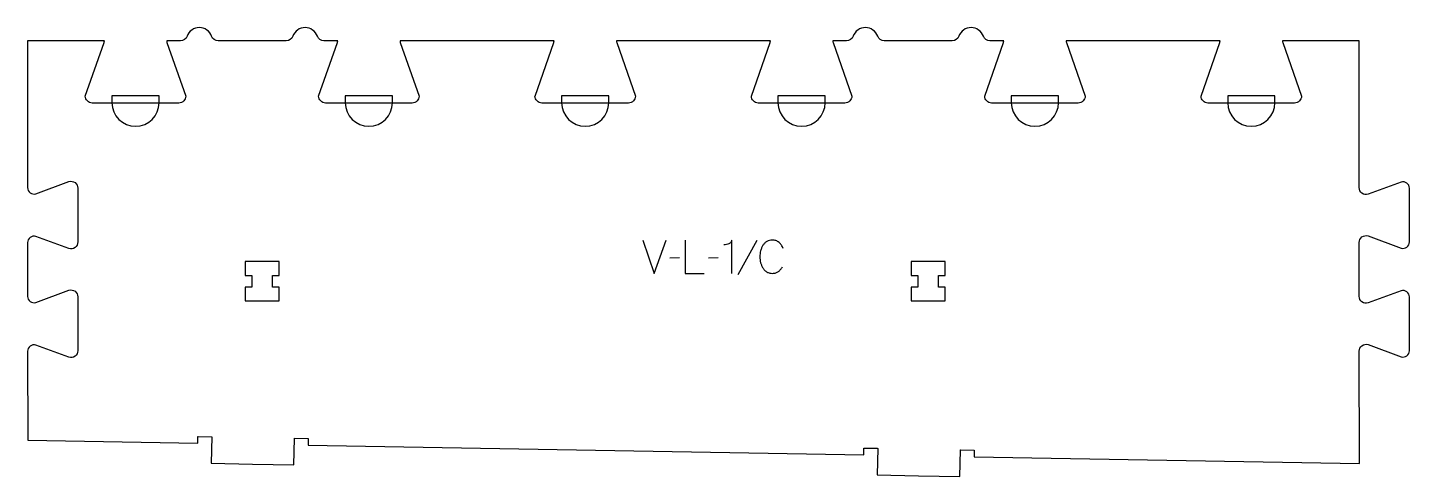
# Model space of a CAD drawing. Extents: x 0 to 1245, y 0 to 405.
import ezdxf

# ---------------------------------------------------------------- set-up
doc = ezdxf.new("R2010")
doc.units = 0
for name, color, linetype in [('1_ANYTOOL_1MMDEEP_LABELS_S', 2, 'CONTINUOUS'), ('3_ANYTOOL_CUTTHROUGH_INSID', 4, 'CONTINUOUS'), ('4_ANYTOOL_CUTTHROUGH_OUTSI', 5, 'CONTINUOUS'), ('5_ANYTOOL_HALF_MILL_9MM_IN', 3, 'CONTINUOUS')]:
    doc.layers.add(name, color=color, linetype=linetype)

msp = doc.modelspace()

# ---------------------------------------------------------------- linework, layer by layer
at = {"layer": '1_ANYTOOL_1MMDEEP_LABELS_S'}
for p, q in [((657.014367, 212.602563), (639.828653, 181.831134)), ((587.285796, 196.959706), (578.500081, 196.873992)), ((622.17151, 196.959706), (613.385796, 196.873992))]:
    msp.add_line(p, q, dxfattribs=at)
for points in [[(554.157224, 213.073992), (564.528653, 183.073992), (575.07151, 213.073992)], [(592.428653, 213.073992), (592.428653, 183.073992), (609.528653, 183.073992)]]:
    msp.add_lwpolyline(points, dxfattribs=at)
for points in [[(634.300081, 183.073992), (634.300081, 213.116849, -0.057478), (634.036058, 212.023881, -0.075801), (633.49651, 211.043634, -0.075474), (632.681057, 210.25976, -0.055107), (631.685796, 209.709706, -0.039607), (629.543555, 209.010194, -0.05918), (627.314367, 208.74542)], [(680.628653, 205.573992, 0.059291), (679.092492, 208.503408, 0.066881), (676.878653, 210.952563, 0.04529), (675.561667, 211.87644, 0.046757), (674.098296, 212.543634, 0.04633), (672.458383, 212.947966, 0.037303), (670.77151, 213.073992, 0.054828), (668.265869, 212.798406, 0.073548), (665.923296, 211.900777, 0.073729), (663.953974, 210.372544, 0.056205), (662.435796, 208.381134, 0.033355), (661.214626, 205.991259, 0.034965), (660.330438, 203.45792, 0.034911), (659.800411, 200.789913, 0.031589), (659.628653, 198.073992, 0.032085), (659.803156, 195.357363, 0.035383), (660.341153, 192.690063, 0.035431), (661.239641, 190.154906, 0.033598), (662.478653, 187.766849, 0.058628), (664.040854, 185.765964, 0.073381), (666.062581, 184.247206, 0.072539), (668.508554, 183.346152, 0.05208), (671.114367, 183.073992, 0.033243), (672.555742, 183.169928, 0.042283), (673.964367, 183.481134, 0.042766), (675.207064, 183.988224, 0.044269), (676.342938, 184.702563, 0.055485), (678.354733, 186.617464, 0.045948), (679.942938, 188.902563)]]:
    msp.add_lwpolyline(points, format="xyb", dxfattribs=at)
at = {"layer": '3_ANYTOOL_CUTTHROUGH_INSID'}
for points in [[(220.55, 181.177911), (226.55, 181.177911), (226.55, 193.677911), (196.05, 193.677911), (196.05, 181.177911), (202.05, 181.177911), (202.05, 170.677911), (196.05, 170.677911), (196.05, 158.177911), (226.55, 158.177911), (226.55, 170.677911), (220.55, 170.677911)], [(820.55, 181.177911), (826.55, 181.177911), (826.55, 193.677911), (796.05, 193.677911), (796.05, 181.177911), (802.05, 181.177911), (802.05, 170.677911), (796.05, 170.677911), (796.05, 158.177911), (826.55, 158.177911), (826.55, 170.677911), (820.55, 170.677911)]]:
    msp.add_lwpolyline(points, close=True, dxfattribs=at)
at = {"layer": '4_ANYTOOL_CUTTHROUGH_OUTSI'}
msp.add_lwpolyline([(261.003797, 396.801033, 0.317837), (249.925791, 404.634367, 0.317837), (238.847785, 396.801033, -0.317837), (232.955228, 392.634367), (220.300396, 392.634367), (202.3, 392.634367), (184.300198, 392.634367), (171.645958, 392.634367, -0.317837), (165.753402, 396.801033, 0.707107), (143.597389, 396.801033, -0.317837), (137.704833, 392.634367), (125.305522, 392.634367, 0.06141), (125.540432, 391.239497), (142.435965, 342.966954, -0.084368), (142.45, 342.884367, -0.414214), (136.2, 336.634367), (58.2, 336.634367, -0.414214), (51.95, 342.884367, -0.084368), (51.964036, 342.966954), (68.863149, 391.250562, 0.0608), (69.094479, 392.634367), (0, 392.634367), (0, 260.33898, 0.237079), (2.31765, 255.725795, 0.237104), (7.402167, 254.831707), (37.163368, 265.826306, -0.015604), (37.178164, 265.831252, -0.237079), (42.704904, 264.859169, -0.237079), (45.224088, 259.844837), (45.223632, 211.338752, -0.237079), (42.704448, 206.324423, -0.237077), (37.177854, 205.352339, -0.015611), (37.163053, 205.357287), (7.387379, 216.35727, 0.236337), (2.31765, 215.458249, 0.237079), (0, 210.845064), (0, 162.339064, 0.237079), (2.31765, 157.72588, 0.237104), (7.402167, 156.831791), (37.163368, 167.82639, -0.015604), (37.178164, 167.831337, -0.237079), (42.704904, 166.859253, -0.237079), (45.224088, 161.844921), (45.223632, 113.338837, -0.237079), (42.704448, 108.324507, -0.237077), (37.177854, 107.352423, -0.015611), (37.163053, 107.357372), (7.387379, 118.357355, 0.236337), (2.31765, 117.458333, 0.237079), (0, 112.845501), (0.225784, 32.660723), (153.190203, 29.990286), (153.290538, 35.739409, -0.414214), (153.544862, 35.985008), (165.543035, 35.775614, -0.414214), (165.788634, 35.52129), (165.374207, 11.774819), (202.618534, 11.124704), (239.86286, 10.474614), (240.277286, 34.220963, -0.414214), (240.53161, 34.466563), (252.529783, 34.257168, -0.414214), (252.775382, 34.002844), (252.675046, 28.253614), (753.190203, 19.515671), (753.290538, 25.264795, -0.414214), (753.544862, 25.510394), (765.543035, 25.301, -0.414214), (765.788634, 25.046675), (765.374207, 1.300204), (802.618534, 0.650089), (839.86286, 0), (840.277286, 23.746349, -0.414214), (840.53161, 23.991948), (852.529783, 23.782554, -0.414214), (852.775382, 23.52823), (852.675046, 17.779), (1199.784703, 11.719195), (1199.500001, 112.844797, -0.237079), (1202.019185, 117.85948, -0.237079), (1207.545925, 118.831563, -0.015608), (1207.560724, 118.826615), (1237.336398, 107.826632, 0.236335), (1242.405983, 108.725654, 0.237079), (1244.723632, 113.338839), (1244.724088, 161.844924, 0.237079), (1242.406438, 166.458107, 0.237104), (1237.321922, 167.352195), (1207.56072, 156.357597, -0.015604), (1207.545925, 156.35265, -0.502397), (1199.5, 162.339064), (1199.5, 210.845064, -0.502397), (1207.545925, 216.831479, -0.015608), (1207.560724, 216.82653), (1237.336398, 205.826548, 0.236335), (1242.405983, 206.725569, 0.237079), (1244.723632, 211.338755), (1244.724088, 259.844839, 0.237079), (1242.406438, 264.458022, 0.237104), (1237.321922, 265.352111), (1207.56072, 254.357512, -0.015604), (1207.545925, 254.352565, -0.502397), (1199.5, 260.33898), (1199.5, 392.634367), (1130.405522, 392.634367, 0.06141), (1130.640432, 391.239497), (1147.535965, 342.966954, -0.084368), (1147.55, 342.884367, -0.414214), (1141.3, 336.634367), (1063.3, 336.634367, -0.414214), (1057.05, 342.884367, -0.084368), (1057.064036, 342.966954), (1073.963149, 391.250562, 0.0608), (1074.194479, 392.634367), (935.505522, 392.634367, 0.06141), (935.740432, 391.239497), (952.635965, 342.966954, -0.084368), (952.65, 342.884367, -0.414214), (946.4, 336.634367), (868.4, 336.634367, -0.414214), (862.15, 342.884367, -0.084368), (862.164036, 342.966954), (879.063149, 391.250562, 0.060725), (879.294694, 392.634367), (866.896354, 392.634367, -0.317837), (861.003797, 396.801033, 0.707107), (838.847785, 396.801033, -0.317837), (832.955228, 392.634367), (820.300396, 392.634367), (802.300001, 392.634367), (784.3, 392.634367), (771.646354, 392.634367, -0.317837), (765.753797, 396.801033, 0.707107), (743.597785, 396.801033, -0.317837), (737.705228, 392.634367), (725.305664, 392.634367, 0.061461), (725.540432, 391.239497), (742.435965, 342.966954, -0.084368), (742.45, 342.884367, -0.414214), (736.2, 336.634367), (658.2, 336.634367, -0.414214), (651.95, 342.884367, -0.084368), (651.964036, 342.966954), (668.863149, 391.250562, 0.0608), (669.094479, 392.634367), (530.405522, 392.634367, 0.06141), (530.640432, 391.239497), (547.535965, 342.966954, -0.084368), (547.55, 342.884367, -0.414214), (541.3, 336.634367), (463.3, 336.634367, -0.414214), (457.05, 342.884367, -0.084368), (457.064036, 342.966954), (473.963149, 391.250562, 0.0608), (474.194479, 392.634367), (335.505522, 392.634367, 0.06141), (335.740432, 391.239497), (352.635965, 342.966954, -0.084368), (352.65, 342.884367, -0.414214), (346.4, 336.634367), (268.4, 336.634367, -0.414214), (262.15, 342.884367, -0.084368), (262.164036, 342.966954), (279.063149, 391.250562, 0.060725), (279.294694, 392.634367), (266.896354, 392.634367, -0.317837)], format="xyb", close=True, dxfattribs=at)
at = {"layer": '5_ANYTOOL_HALF_MILL_9MM_IN'}
for points in [[(75.95, 337.134367), (75.95, 336.884367, 1), (118.45, 336.884367), (118.45, 343.134367), (75.95, 343.134367)], [(286.15, 337.134367), (286.15, 336.884367, 1), (328.65, 336.884367), (328.65, 343.134367), (286.15, 343.134367)], [(481.050003, 336.874367, 0.999765), (523.55, 336.884367), (523.55, 343.134367), (481.05, 343.134367)], [(675.950003, 336.874367, 0.999765), (718.45, 336.884367), (718.45, 343.134367), (675.95, 343.134367)], [(886.150003, 336.874367, 0.999765), (928.65, 336.884367), (928.65, 343.134367), (886.15, 343.134367)], [(1081.050003, 336.874367, 0.999765), (1123.55, 336.884367), (1123.55, 343.134367), (1081.05, 343.134367)]]:
    msp.add_lwpolyline(points, format="xyb", close=True, dxfattribs=at)

doc.saveas('drawing.dxf')
